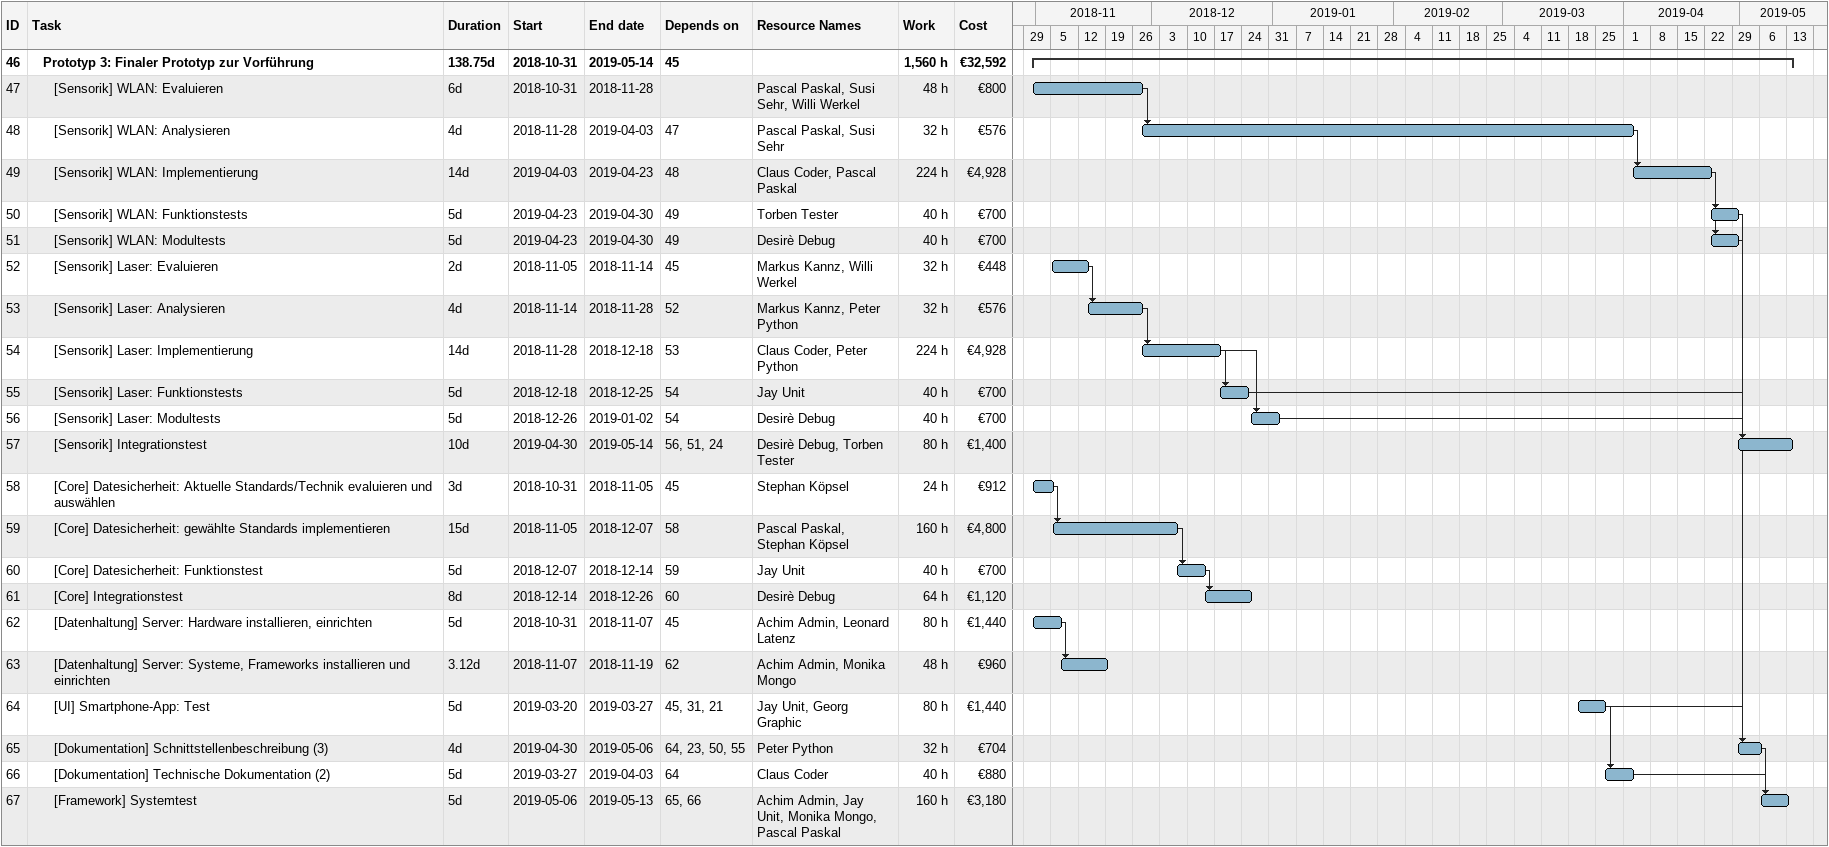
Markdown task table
| ID | Level | Task | Duration | Start | Finish | Predecessors | Resources | Work (h) | Cost (€) |
|---|---|---|---|---|---|---|---|---|---|
| 46 | 2 | **Prototyp 3: Finaler Prototyp zur Vorführung** | 138.75d | 2018-10-31 | 2019-05-14 | 45 |  | 1560 | 32592 |
| 47 | 3 | [Sensorik] WLAN: Evaluieren | 6d | 2018-10-31 | 2018-11-28 |  | Pascal Paskal, Susi Sehr, Willi Werkel | 48 | 800 |
| 48 | 3 | [Sensorik] WLAN: Analysieren | 4d | 2018-11-28 | 2019-04-03 | 47 | Pascal Paskal, Susi Sehr | 32 | 576 |
| 49 | 3 | [Sensorik] WLAN: Implementierung | 14d | 2019-04-03 | 2019-04-23 | 48 | Claus Coder, Pascal Paskal | 224 | 4928 |
| 50 | 3 | [Sensorik] WLAN: Funktionstests | 5d | 2019-04-23 | 2019-04-30 | 49 | Torben Tester | 40 | 700 |
| 51 | 3 | [Sensorik] WLAN: Modultests | 5d | 2019-04-23 | 2019-04-30 | 49 | Desirè Debug | 40 | 700 |
| 52 | 3 | [Sensorik] Laser: Evaluieren | 2d | 2018-11-05 | 2018-11-14 | 45 | Markus Kannz, Willi Werkel | 32 | 448 |
| 53 | 3 | [Sensorik] Laser: Analysieren | 4d | 2018-11-14 | 2018-11-28 | 52 | Markus Kannz, Peter Python | 32 | 576 |
| 54 | 3 | [Sensorik] Laser: Implementierung | 14d | 2018-11-28 | 2018-12-18 | 53 | Claus Coder, Peter Python | 224 | 4928 |
| 55 | 3 | [Sensorik] Laser: Funktionstests | 5d | 2018-12-18 | 2018-12-25 | 54 | Jay Unit | 40 | 700 |
| 56 | 3 | [Sensorik] Laser: Modultests | 5d | 2018-12-26 | 2019-01-02 | 54 | Desirè Debug | 40 | 700 |
| 57 | 3 | [Sensorik] Integrationstest | 10d | 2019-04-30 | 2019-05-14 | 56, 51, 24 | Desirè Debug, Torben Tester | 80 | 1400 |
| 58 | 3 | [Core] Datesicherheit: Aktuelle Standards/Technik evaluieren und auswählen | 3d | 2018-10-31 | 2018-11-05 | 45 | Stephan Köpsel | 24 | 912 |
| 59 | 3 | [Core] Datesicherheit: gewählte Standards implementieren | 15d | 2018-11-05 | 2018-12-07 | 58 | Pascal Paskal, Stephan Köpsel | 160 | 4800 |
| 60 | 3 | [Core] Datesicherheit: Funktionstest | 5d | 2018-12-07 | 2018-12-14 | 59 | Jay Unit | 40 | 700 |
| 61 | 3 | [Core] Integrationstest | 8d | 2018-12-14 | 2018-12-26 | 60 | Desirè Debug | 64 | 1120 |
| 62 | 3 | [Datenhaltung] Server: Hardware installieren, einrichten | 5d | 2018-10-31 | 2018-11-07 | 45 | Achim Admin, Leonard Latenz | 80 | 1440 |
| 63 | 3 | [Datenhaltung] Server: Systeme, Frameworks installieren und einrichten | 3.12d | 2018-11-07 | 2018-11-19 | 62 | Achim Admin, Monika Mongo | 48 | 960 |
| 64 | 3 | [UI] Smartphone-App: Test | 5d | 2019-03-20 | 2019-03-27 | 45, 31, 21 | Jay Unit, Georg Graphic | 80 | 1440 |
| 65 | 3 | [Dokumentation] Schnittstellenbeschreibung (3) | 4d | 2019-04-30 | 2019-05-06 | 64, 23, 50, 55 | Peter Python | 32 | 704 |
| 66 | 3 | [Dokumentation] Technische Dokumentation (2) | 5d | 2019-03-27 | 2019-04-03 | 64 | Claus Coder | 40 | 880 |
| 67 | 3 | [Framework] Systemtest | 5d | 2019-05-06 | 2019-05-13 | 65, 66 | Achim Admin, Jay Unit, Monika Mongo, Pascal Paskal | 160 | 3180 |
